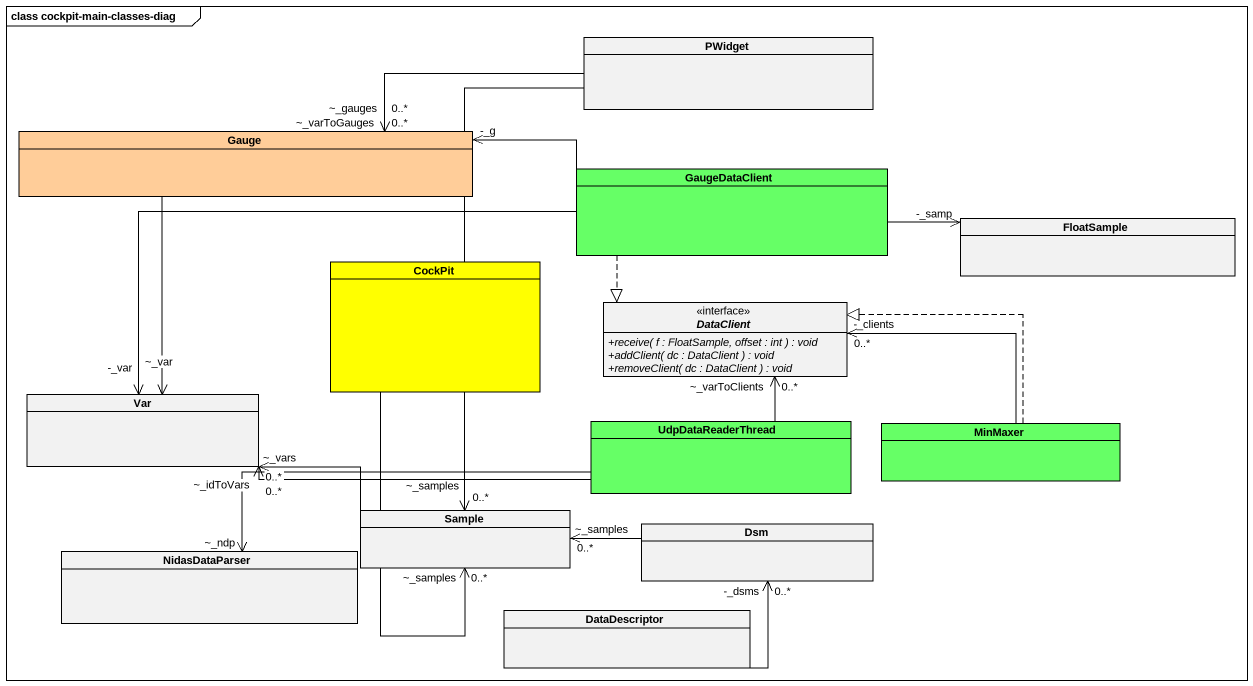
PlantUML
@startuml
mainframe class cockpit-main-classes-diag
hide circle
hide empty members
skinparam classAttributeIconSize 0
class PWidget
class Gauge #FFCD99
class GaugeDataClient #66FF66
class FloatSample
class CockPit #FFFF00
interface DataClient {
  {abstract} +receive( f : FloatSample, offset : int ) : void
  {abstract} +addClient( dc : DataClient ) : void
  {abstract} +removeClient( dc : DataClient ) : void
}
class Var
class UdpDataReaderThread #66FF66
class MinMaxer #66FF66
class Sample
class NidasDataParser
class Dsm
class DataDescriptor
Gauge "~_varToGauges\n0..*" <-right- PWidget
Gauge "~_gauges\n0..*" <-right- PWidget
Gauge "-_g" <-right- GaugeDataClient
GaugeDataClient ..|> DataClient
FloatSample "-_samp" <-left- GaugeDataClient
DataClient "~_varToClients\n0..*" <-- UdpDataReaderThread
DataClient "-_clients\n0..*" <-right- MinMaxer
Var "~_var" <-up- Gauge
Var "-_var" <-right- GaugeDataClient
Var "~_idToVars\n0..*" <-right- UdpDataReaderThread
Var "~_vars\n0..*" <-right- Sample
MinMaxer .left.|> DataClient
Sample "~_samples\n0..*" <-up- PWidget
Sample "~_samples\n0..*" <-up- CockPit
Sample "~_samples\n0..*" <-right- Dsm
NidasDataParser "~_ndp" <-right- UdpDataReaderThread
Dsm "-_dsms\n0..*" <-- DataDescriptor
@enduml
